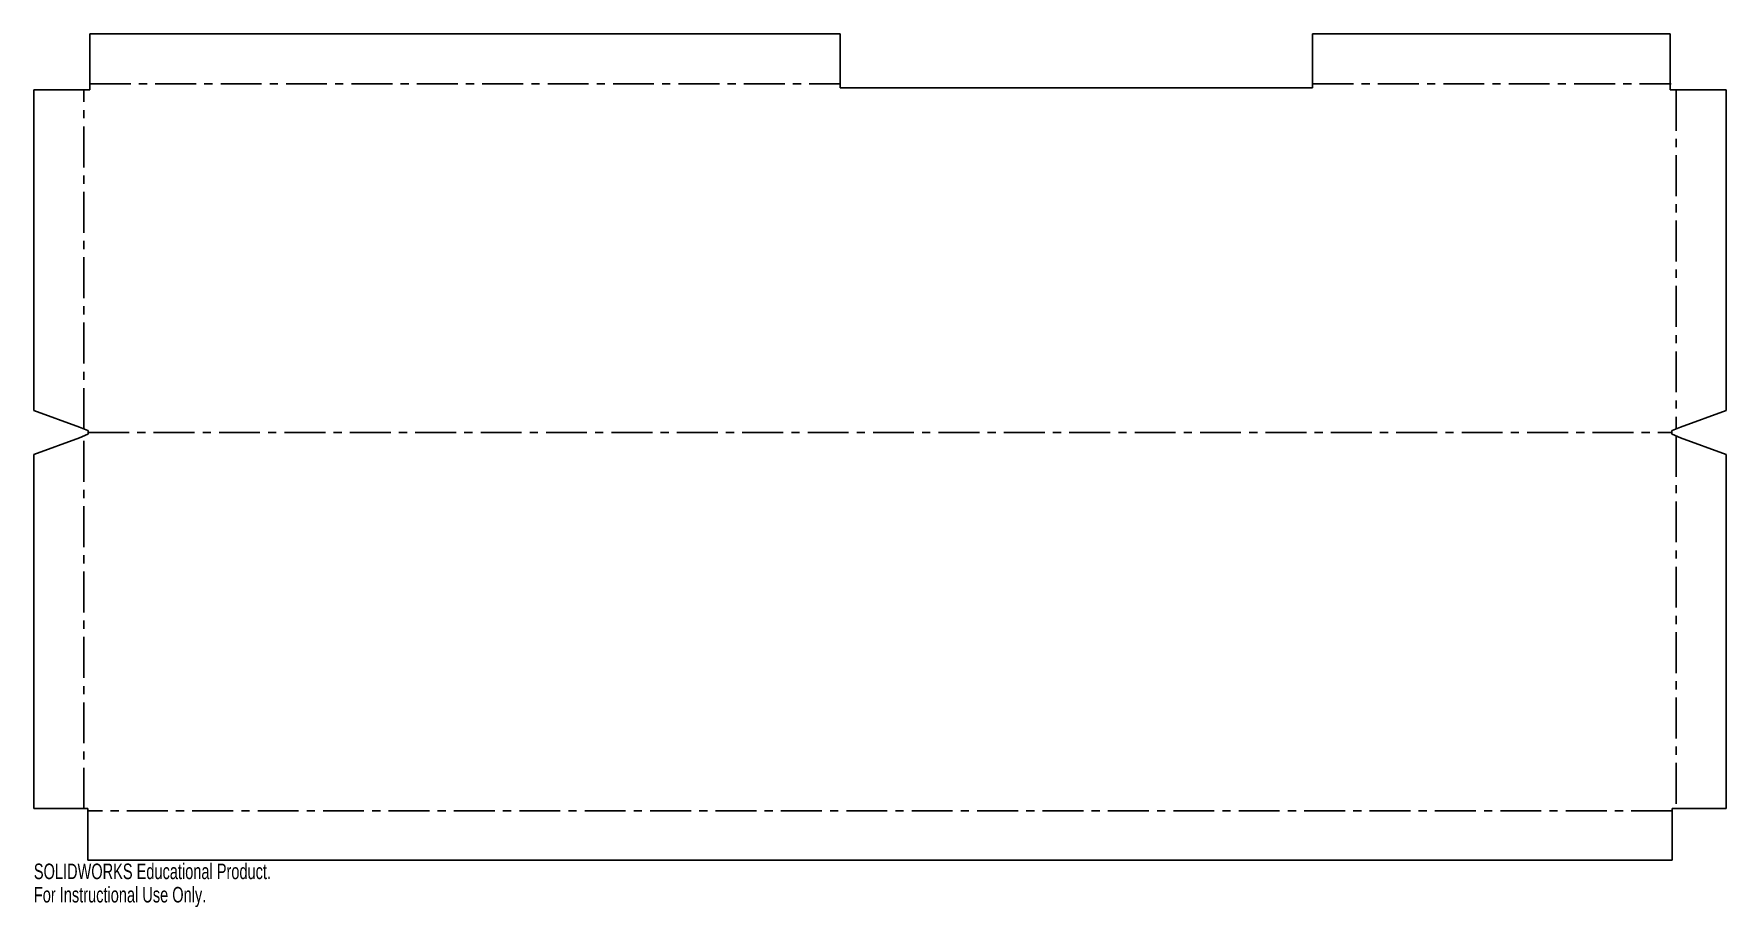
# Model space of a CAD drawing. Header units: millimetres. Extents: x -656 to -130, y -196 to 75.
import ezdxf

# ---------------------------------------------------------------- set-up
doc = ezdxf.new("R2010")
doc.units = ezdxf.units.MM
doc.linetypes.add('CENTERX2', pattern=[20.32, 12.7, -2.54, 2.54, -2.54])
doc.styles.add('SLDTEXTSTYLE0', font='TXT', dxfattribs={"width": 0.7})

msp = doc.modelspace()

# ---------------------------------------------------------------- linework, layer by layer
at = {"color": 7, "linetype": 'Continuous', "lineweight": 25}
for p, q in [((-638.55, 57.68), (-638.55, 75.09)), ((-405.48, 75.09), (-638.55, 75.09)), ((-405.48, 75.09), (-405.48, 58.29)), ((-258.68, 58.29), (-258.68, 75.09)), ((-147.58, 75.09), (-258.68, 75.09)), ((-147.58, 57.68), (-147.58, 75.09)), ((-405.48, 58.29), (-258.68, 58.29)), ((-655.95, 57.68), (-655.95, -41.99)), ((-638.55, 57.68), (-655.95, 57.68)), ((-147.58, 57.68), (-130.18, 57.68)), ((-130.18, -41.99), (-130.18, 57.68)), ((-641.77, -47.15), (-655.95, -41.99)), ((-130.18, -41.99), (-144.37, -47.15)), ((-639.15, -48.22), (-641.77, -47.15)), ((-144.37, -47.15), (-146.98, -48.22)), ((-655.95, -55.61), (-641.77, -50.44)), ((-641.77, -50.44), (-639.15, -49.38)), ((-639.15, -48.22), (-639.05, -48.22)), ((-639.15, -49.38), (-639.05, -49.38)), ((-639.05, -49.38), (-639.05, -48.22)), ((-146.98, -48.22), (-147.08, -48.22)), ((-147.08, -48.22), (-147.08, -49.38)), ((-146.98, -49.38), (-147.08, -49.38)), ((-146.98, -49.38), (-144.37, -50.44)), ((-144.37, -50.44), (-130.18, -55.61)), ((-655.95, -55.61), (-655.95, -165.7)), ((-130.18, -165.7), (-130.18, -55.61)), ((-639.15, -165.7), (-655.95, -165.7)), ((-639.15, -181.77), (-639.15, -165.7)), ((-130.18, -165.7), (-146.98, -165.7)), ((-146.98, -165.7), (-146.98, -181.77)), ((-639.15, -181.77), (-146.98, -181.77))]:
    msp.add_line(p, q, dxfattribs=at)
at = {"color": 7, "linetype": 'CENTERX2'}
for p, q in [((-638.55, 59.59), (-405.48, 59.59)), ((-258.68, 59.59), (-147.28, 59.59)), ((-640.46, -47.69), (-640.46, 57.68)), ((-145.67, 57.68), (-145.67, -47.69)), ((-640.46, -165.7), (-640.46, -49.91)), ((-639.05, -48.8), (-147.08, -48.8)), ((-145.67, -49.91), (-145.67, -165.7)), ((-146.98, -166.42), (-639.15, -166.42))]:
    msp.add_line(p, q, dxfattribs=at)

# ---------------------------------------------------------------- texts
at = {"color": 7, "linetype": 'Continuous', "char_height": 4.8336, "attachment_point": 1, "style": 'SLDTEXTSTYLE0'}
for s, insert in [('SOLIDWORKS Educational Product.', (-655.95, -182.79)), ('For Instructional Use Only.', (-655.95, -190.04))]:
    msp.add_mtext(s, dxfattribs=dict(at, insert=insert))

doc.saveas('drawing.dxf')
